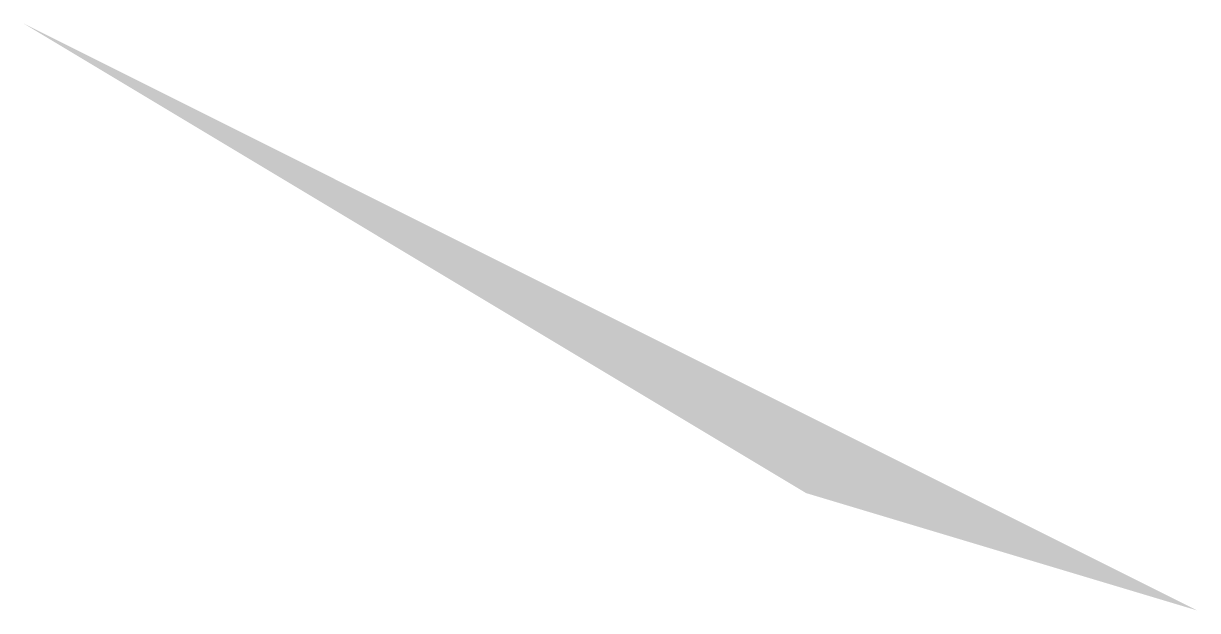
# Model space of a CAD drawing. Units: millimetres at full size, sheet at 1:100. Extents: x -15551 to 2816, y -6551 to 2633.
import ezdxf

# ---------------------------------------------------------------- set-up
doc = ezdxf.new("R2010")
doc.units = ezdxf.units.MM
doc.header["$LTSCALE"] = 100
doc.layers.add('0-0', color=7, linetype='Continuous')

msp = doc.modelspace()

# ---------------------------------------------------------------- linework, layer by layer
at = {"layer": '0-0'}
msp.add_solid([(-9428.6, -428.6), (2816.3, -6551), (-15551, 2632.7), (-3306.1, -4714.3)], dxfattribs=at)

doc.saveas('drawing.dxf')
